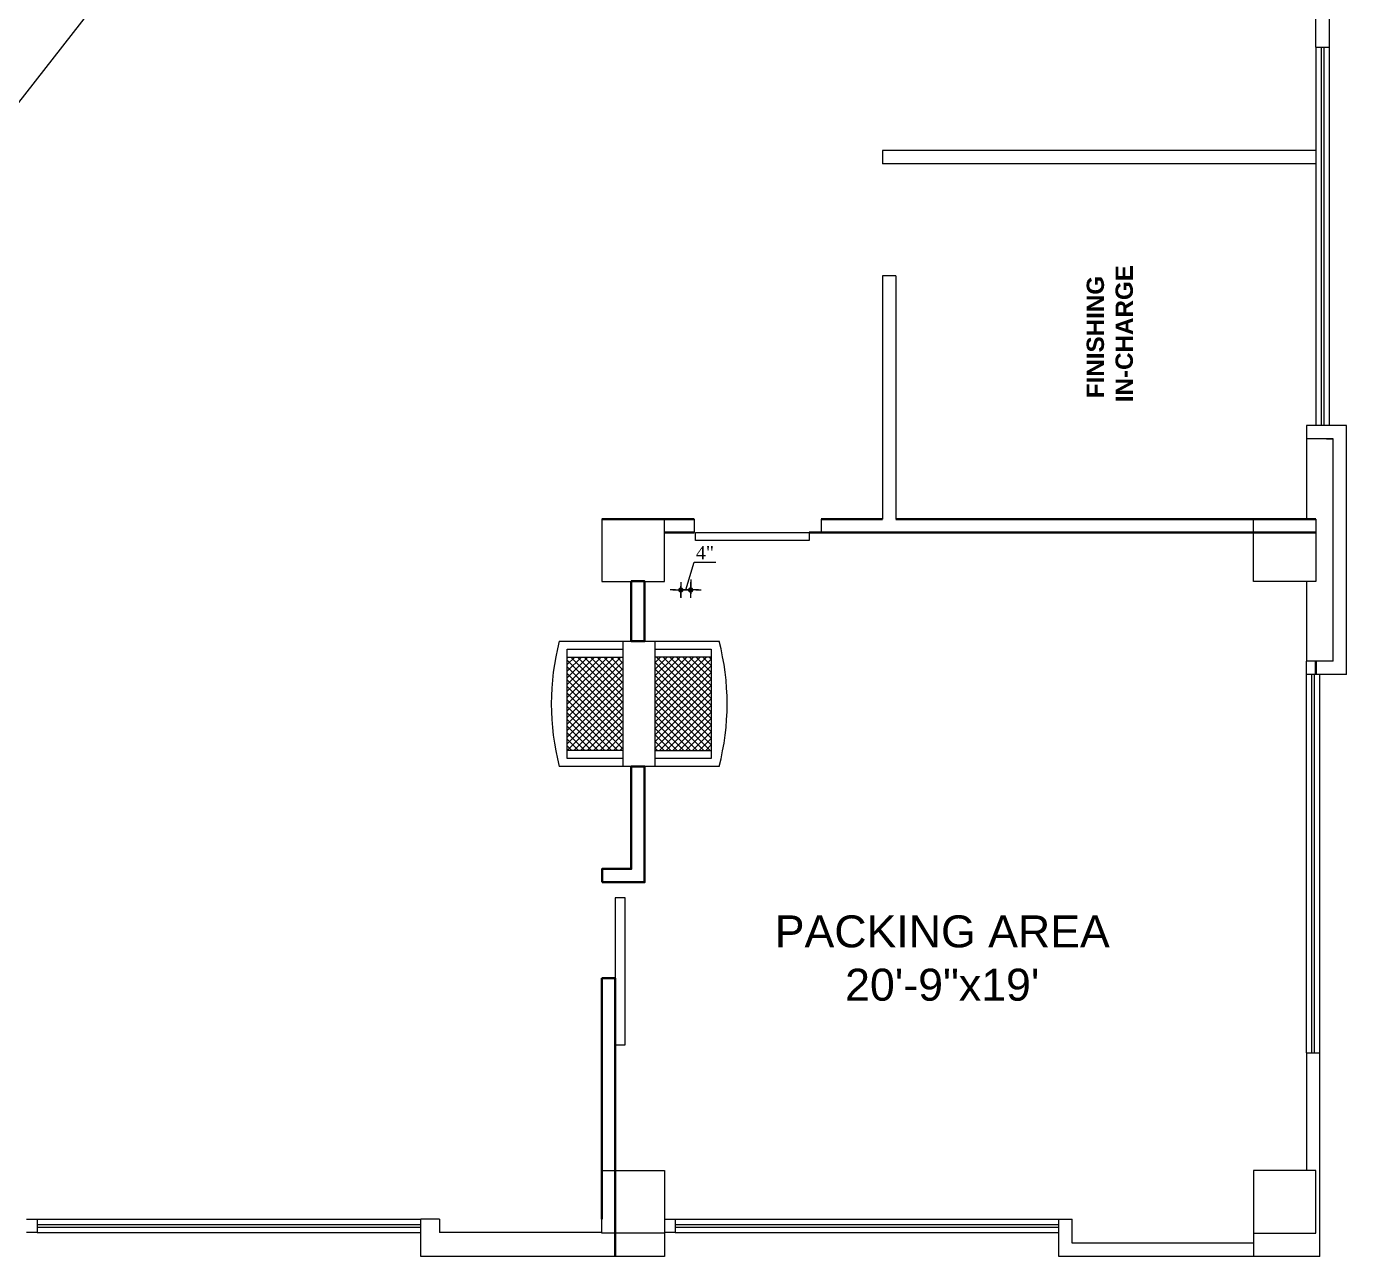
# Model space of a CAD drawing. Header units: inches. Extents: x -98933 to 1585249, y -3352739 to 192771.
# Drawn here: x 34230.7 to 34726.2, y 49784.5 to 50246.3 of the extents above; entities that cross this region are included whole.
import ezdxf

# ---------------------------------------------------------------- set-up
doc = ezdxf.new("R2010")
doc.units = ezdxf.units.IN
doc.header["$MEASUREMENT"] = 0
doc.header["$PDMODE"] = 35
doc.layers.get('0').update_dxf_attribs({"lineweight": 0})
doc.layers.get('Defpoints').update_dxf_attribs({"lineweight": 0})
doc.layers.add('A Furniture', color=7, linetype='Continuous')
for name, color, linetype, lineweight in [('A WALL', 7, 'Continuous', 35), ('COLUMN-2', 102, 'Continuous', 0), ('DIM_WORKING', 7, 'Continuous', 0), ('DOOR', 222, 'Continuous', 0), ('Layer1', 134, 'Continuous', 0), ('Machine', 222, 'Continuous', 0), ('WALL (I)', 7, 'Continuous', 0), ('window', 140, 'Continuous', 0)]:
    doc.layers.add(name, color=color, linetype=linetype, lineweight=lineweight)
doc.styles.add('REG', font='times.ttf')
doc.styles.get("Standard").update_dxf_attribs({"font": 'arialbd.ttf', "height": 24})
doc.styles.add('style1', font='arial.ttf')
doc.dimstyles.new('Dim-Pres', dxfattribs={"dimtxt": 5.5, "dimasz": 2, "dimexe": 1.5, "dimexo": 1.5, "dimgap": 1, "dimtad": 3, "dimdec": 0, "dimzin": 3, "dimdsep": 46, "dimlunit": 4, "dimtxsty": 'REG', "dimblk": 'point', "dimcen": 2, "dimclrd": 256, "dimclre": 256, "dimclrt": 7, "dimadec": 0, "dimazin": 0, "dimtfac": 0.75, "dimtdec": 0, "dimtmove": 1, "dimatfit": 3, "dimldrblk": 'point', "dimfxl": 0, "dimtolj": 1, "dimtzin": 0, "dimlwd": -1, "dimlwe": -1, "dimarcsym": 1})

# ---------------------------------------------------------------- blocks, each defined once
blk = doc.blocks.new('A$C2AA312A0')
at = {"layer": 'Machine'}
h = blk.add_hatch(dxfattribs=at)
h.set_pattern_fill('ANSI37', color=256, scale=14, style=0)
h.set_pattern_definition([(45, (-18586.5201, 15578.4727), (-1.23743687, 1.23743687), []), (135, (-18586.5201, 15578.4727), (-1.23743687, -1.23743687), [])])
h.paths.add_polyline_path([(17.5, 60), (-17.5, 60), (-17.5, 39), (17.5, 39)])
h.paths.add_polyline_path([(17.5, 27), (-17.5, 27), (-17.5, 6), (17.5, 6)])
for p, q in [((-23.5, 3), (-23.5, 63)), ((-17.5, 60), (-17.5, 39)), ((17.5, 39), (17.5, 60)), ((23.5, 63), (23.5, 3)), ((23.5, 39), (-23.5, 39)), ((23.5, 27), (-23.5, 27)), ((-17.5, 6), (-17.5, 27)), ((17.5, 27), (17.5, 6))]:
    blk.add_line(p, q, dxfattribs=at)
for points in [[(-20.5, 39), (-20.5, 60), (20.5, 60), (20.5, 39)], [(20.5, 27), (20.5, 6), (-20.5, 6), (-20.5, 27)]]:
    blk.add_lwpolyline(points, dxfattribs=at)
for centre, start, end in [((0, -27.54), 75.45, 104.55), ((0, 93.54), 255.45, 284.55)]:
    blk.add_arc(centre, 93.54, start, end, dxfattribs=at)
blk = doc.blocks.new('dot')
at = {"color": 4}
for p, q in [((-1.5, 0), (1.5, 0)), ((0, 1.5), (0, -1.5))]:
    blk.add_line(p, q, dxfattribs=at)
at = {"color": 6, "const_width": 0.5}
blk.add_lwpolyline([(-0.25, 0, 1), (0.25, 0, 1)], format="xyb", close=True, dxfattribs=at)
blk = doc.blocks.new('point')
blk.add_blockref('dot', (0, 0))
blk = doc.blocks.new('*D541')
at = {"layer": 'Defpoints', "color": 0, "ltscale": 30, "transparency": 16777216}
for p in [(34480.01, 50531.22), (34476.32, 50034.71), (34476.32, 50030.44)]:
    blk.add_point(p, dxfattribs=at)
at = {"layer": 'Layer1', "ltscale": 30, "transparency": 16777216}
for p, q in [((34478.17, 50034.71), (34481.32, 50045.21)), ((34481.32, 50045.21), (34489.41, 50045.21)), ((34476.32, 50031.94), (34476.32, 50036.21)), ((34480.01, 50038.71), (34480.01, 50033.21)), ((34474.32, 50034.71), (34472.32, 50034.71)), ((34480.01, 50034.71), (34476.32, 50034.71)), ((34480.01, 50034.71), (34476.32, 50034.71)), ((34482.01, 50034.71), (34484.01, 50034.71))]:
    blk.add_line(p, q, dxfattribs=at)
at = {"layer": 'Layer1', "ltscale": 30, "transparency": 16777216, "xscale": 2, "yscale": 2, "zscale": 2}
blk.add_blockref('point', (34476.32, 50034.71), dxfattribs=at)
at = {"layer": 'Layer1', "ltscale": 30, "transparency": 16777216, "xscale": 2, "yscale": 2, "zscale": 2, "rotation": 180}
blk.add_blockref('point', (34480.01, 50034.71), dxfattribs=at)
at = {"layer": 'Layer1', "color": 7, "ltscale": 30, "transparency": 16777216, "insert": (34485.36, 50048.71), "char_height": 5, "attachment_point": 5, "style": 'REG'}
blk.add_mtext('\\A1;4"', dxfattribs=at)
blk = doc.blocks.new('*D554')
at = {"layer": 'Defpoints', "color": 0, "ltscale": 30, "transparency": 16777216}
for p in [(34435.4, 50483.12), (34483.14, 50445.78), (33991.2, 49816.84)]:
    blk.add_point(p, dxfattribs=at)
at = {"layer": 'Layer1', "ltscale": 30, "transparency": 16777216}
for p, q in [((33944.69, 49855.76), (34434.16, 50481.55)), ((34438.55, 50480.66), (34434.21, 50484.05)), ((33946.6, 49851.72), (33942.27, 49855.11))]:
    blk.add_line(p, q, dxfattribs=at)
at = {"layer": 'Layer1', "ltscale": 30, "transparency": 16777216, "xscale": 2, "yscale": 2, "zscale": 2}
for p, rotation in [((34435.4, 50483.12), 51.96807518853387), ((33943.45, 49854.19), 231.9680751885338)]:
    blk.add_blockref('point', p, dxfattribs=dict(at, rotation=rotation))
at = {"layer": 'Layer1', "color": 7, "ltscale": 30, "transparency": 16777216, "insert": (34186.63, 50170.84), "char_height": 5, "attachment_point": 5, "rotation": 51.9681, "style": 'REG'}
blk.add_mtext('\\A1;66\'-6"', dxfattribs=at)

msp = doc.modelspace()

# ---------------------------------------------------------------- linework, layer by layer
at = {"layer": 'A WALL', "color": 7, "ltscale": 30}
for p, q in [((34446.7, 50061.34), (34481.32, 50061.34)), ((34462.7, 50061.34), (34457.7, 50061.34)), ((34528.94, 50061.34), (34552.06, 50061.34)), ((34557.06, 50061.34), (34714.7, 50061.34)), ((34481.32, 50056.34), (34470.2, 50056.34)), ((34714.7, 50056.34), (34524.45, 50056.34)), ((34714.7, 50007.99), (34714.7, 50002.99)), ((34446.7, 49798.49), (34446.7, 49888.99)), ((34446.7, 49888.99), (34451.7, 49888.99)), ((34451.7, 49888.99), (34451.7, 49784.49))]:
    msp.add_line(p, q, dxfattribs=at)
msp.add_lwpolyline([(34457.7, 50015.49), (34462.7, 50015.49), (34462.7, 50037.99), (34457.7, 50037.99)], close=True, dxfattribs=at)
msp.add_lwpolyline([(34446.79, 49924.99), (34446.79, 49929.99), (34457.7, 49929.99), (34457.7, 49968.49), (34462.7, 49968.49), (34462.7, 49924.99), (34446.79, 49924.99)], dxfattribs=at)
at = {"layer": 'COLUMN-2', "color": 7}
for points in [[(34470.2, 50061.34), (34446.7, 50061.34), (34446.7, 50037.84), (34470.2, 50037.84)], [(34691.2, 50061.34), (34714.7, 50061.34), (34714.7, 50037.84), (34691.2, 50037.84)], [(34470.2, 49793.34), (34446.7, 49793.34), (34446.7, 49816.84), (34470.2, 49816.84)], [(34691.2, 49793.34), (34714.7, 49793.34), (34714.7, 49816.84), (34691.2, 49816.84)]]:
    msp.add_lwpolyline(points, close=True, dxfattribs=at)
at = {"layer": 'DIM_WORKING', "color": 7, "ltscale": 30}
for p, q in [((34719.7, 50301.84), (34719.7, 50238.49)), ((34714.7, 50199.63), (34552.06, 50199.63)), ((34552.06, 50199.63), (34552.06, 50194.63)), ((34714.7, 50194.63), (34552.06, 50194.63)), ((34557.06, 50152.63), (34552.06, 50152.63)), ((34552.06, 50152.63), (34552.06, 50061.34)), ((34557.06, 50152.63), (34557.06, 50061.34)), ((34385.7, 49798.49), (34378.7, 49798.49)), ((34385.7, 49798.49), (34385.7, 49793.49)), ((34470.2, 49798.49), (34470.2, 49784.49)), ((34446.7, 49793.49), (34385.7, 49793.49)), ((34691.2, 49793.49), (34691.2, 49784.49))]:
    msp.add_line(p, q, dxfattribs=at)
for points in [[(34711.2, 50091.49), (34711.2, 50061.49)], [(34481.32, 50061.34), (34481.32, 50056.34)], [(34528.94, 50061.34), (34528.94, 50056.34)], [(34711.2, 50037.99), (34711.2, 50007.99)]]:
    msp.add_lwpolyline(points, dxfattribs=at)
at = {"layer": 'DOOR', "color": 7, "ltscale": 30}
for points in [[(34481.79, 50056.34), (34524.45, 50056.34), (34524.45, 50053.34), (34481.79, 50053.34)], [(34451.7, 49863.99), (34455.45, 49863.99), (34455.45, 49919.11), (34451.7, 49919.11)]]:
    msp.add_lwpolyline(points, close=True, dxfattribs=at)
at = {"layer": 'WALL (I)', "color": 7, "ltscale": 30}
for p, q in [((34714.7, 50238.49), (34714.7, 50278.34)), ((34714.7, 50238.49), (34719.7, 50238.49)), ((34726.2, 50096.49), (34711.2, 50096.49)), ((34711.2, 50096.49), (34711.2, 50091.49)), ((34726.2, 50002.99), (34726.2, 50096.49)), ((34721.2, 50091.49), (34711.2, 50091.49)), ((34718.7, 50091.49), (34721.2, 50091.49)), ((34721.2, 50007.99), (34721.2, 50091.49)), ((34721.2, 50007.99), (34711.2, 50007.99)), ((34711.2, 50002.99), (34711.2, 50007.99)), ((34726.2, 50002.99), (34711.2, 50002.99)), ((34711.2, 49860.99), (34716.2, 49860.99)), ((34711.2, 49860.99), (34711.2, 49816.99)), ((34716.2, 49784.49), (34716.2, 49860.99)), ((34708.7, 49816.99), (34711.2, 49816.99)), ((34711.2, 49816.99), (34711.2, 49816.99)), ((34230.7, 49798.49), (34234.7, 49798.49)), ((34234.7, 49798.49), (34234.7, 49793.49)), ((34378.7, 49784.49), (34378.7, 49798.49)), ((34470.2, 49798.49), (34474.2, 49798.49)), ((34474.2, 49798.49), (34474.2, 49793.49)), ((34618.2, 49784.49), (34618.2, 49798.49)), ((34618.2, 49798.49), (34623.2, 49798.49)), ((34623.2, 49789.49), (34623.2, 49798.49)), ((34234.7, 49793.49), (34230.7, 49793.49)), ((34474.2, 49793.49), (34470.2, 49793.49)), ((34691.2, 49789.49), (34623.2, 49789.49)), ((34470.2, 49784.49), (34378.7, 49784.49)), ((34716.2, 49784.49), (34618.2, 49784.49))]:
    msp.add_line(p, q, dxfattribs=at)
at = {"layer": 'window', "color": 7, "ltscale": 30}
for p, q in [((34714.7, 50238.49), (34714.7, 50096.49)), ((34716.7, 50238.49), (34716.7, 50096.49)), ((34717.7, 50238.49), (34717.7, 50096.49)), ((34719.7, 50238.49), (34719.7, 50096.49)), ((34711.2, 49860.99), (34711.2, 50002.99)), ((34713.2, 49860.99), (34713.2, 50002.99)), ((34714.2, 49860.99), (34714.2, 50002.99)), ((34716.2, 49860.99), (34716.2, 50002.99)), ((34234.7, 49798.49), (34378.7, 49798.49)), ((34474.2, 49798.49), (34618.2, 49798.49)), ((34234.7, 49796.49), (34378.7, 49796.49)), ((34234.7, 49795.49), (34378.7, 49795.49)), ((34234.7, 49793.49), (34378.7, 49793.49)), ((34474.2, 49796.49), (34618.2, 49796.49)), ((34474.2, 49795.49), (34618.2, 49795.49)), ((34474.2, 49793.49), (34618.2, 49793.49))]:
    msp.add_line(p, q, dxfattribs=at)

# ---------------------------------------------------------------- block references
at = {"layer": 'Machine', "color": 7, "ltscale": 0.1, "rotation": 270}
msp.add_blockref('A$C2AA312A0', (34427.7, 49991.99), dxfattribs=at)

# ---------------------------------------------------------------- texts
at = {"layer": 'A Furniture', "color": 7, "lineweight": 13, "insert": (34646.06, 50129.67), "char_height": 6.5, "width": 62.7926, "attachment_point": 8, "rotation": 89.9997}
msp.add_mtext('FINISHING\\P IN-CHARGE ', dxfattribs=at)
at = {"layer": 'A Furniture', "color": 7, "lineweight": 13, "insert": (34574.44, 49912.56), "char_height": 12, "width": 259.1873, "attachment_point": 2, "style": 'style1'}
msp.add_mtext('PACKING AREA \\P20\'-9"x19\'', dxfattribs=at)

# ---------------------------------------------------------------- dimensions: what is measured, and where the dimension line sits
at = {"layer": 'Layer1', "color": 1, "ltscale": 30}
dim = msp.add_linear_dim(base=(34476.32, 50034.71), p1=(34480.01, 50531.22), p2=(34476.32, 50030.44), dimstyle='Dim-Pres', override={"dimtxt": 5, "dimfxl": 4, "dimfxlon": 1}, dxfattribs=at)
dim.commit()
dim.dimension.update_dxf_attribs({"geometry": '*D541', "text_midpoint": (34482.32, 50048.71)})
dim = msp.add_aligned_dim(p1=(33991.2, 49816.84), p2=(34483.14, 50445.78), distance=60.61, dimstyle='Dim-Pres', override={"dimtxt": 5, "dimfxl": 4, "dimfxlon": 1}, dxfattribs=at)
dim.commit()
dim.dimension.update_dxf_attribs({"geometry": '*D554', "text_midpoint": (34186.63, 50170.84)})

doc.saveas('drawing.dxf')
